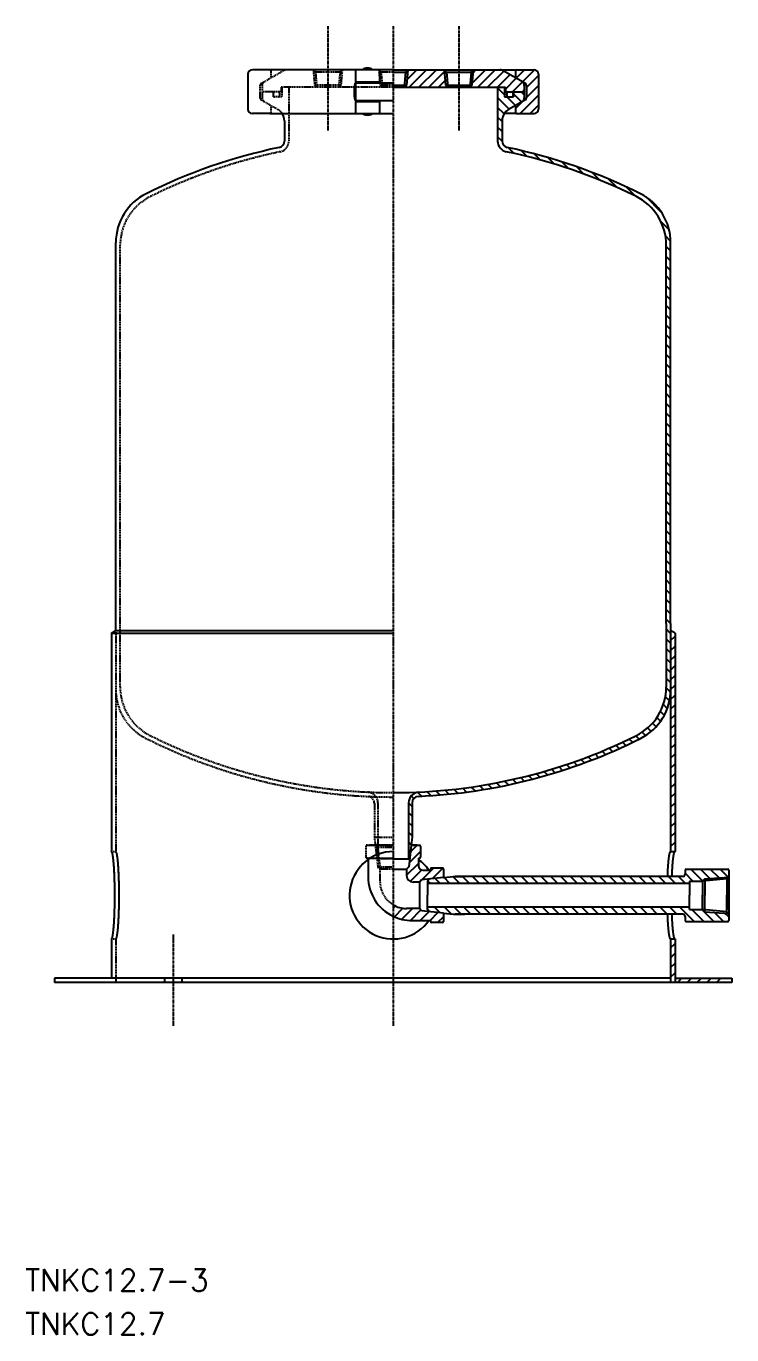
# Model space of a CAD drawing. Extents: x 242 to 592, y 18 to 1073.
# Drawn here: x 248 to 572, y 18 to 618 of the extents above; entities that cross this region are included whole.
import ezdxf

# ---------------------------------------------------------------- set-up
doc = ezdxf.new("R2010")
doc.units = 0
doc.linetypes.add('CENTER', pattern=[2, 1.25, -0.25, 0.25, -0.25])
doc.linetypes.add('DASHED', pattern=[0.75, 0.5, -0.25])
doc.layers.get('0').update_dxf_attribs({"linetype": 'CONTINUOUS'})
doc.layers.add('CENTER', color=1, linetype='CENTER')
doc.styles.get("Standard").update_dxf_attribs({"font": 'txt.shx', "bigfont": 'bigfont.shx'})

# ---------------------------------------------------------------- blocks, each defined once
blk = doc.blocks.new('*X2')
at = {"color": 0, "linetype": 'CONTINUOUS'}
for p, q in [((546.57, 179.52), (548.57, 181.52)), ((551.06, 179.52), (553.06, 181.52)), ((555.55, 179.52), (557.55, 181.52)), ((560.04, 179.52), (562.04, 181.52)), ((564.53, 179.52), (566.53, 181.52))]:
    blk.add_line(p, q, dxfattribs=at)
blk = doc.blocks.new('*X3')
at = {"color": 0, "linetype": 'CONTINUOUS'}
for p, q in [((543.49, 195.45), (545.49, 197.45)), ((543.49, 190.96), (545.49, 192.96)), ((543.49, 186.47), (545.49, 188.47)), ((543.49, 181.98), (545.49, 183.98))]:
    blk.add_line(p, q, dxfattribs=at)
blk = doc.blocks.new('*X4')
at = {"color": 0, "linetype": 'CONTINUOUS'}
for p, q in [((422.72, 592.97), (427.27, 597.52)), ((423.76, 589.52), (431.76, 597.52)), ((428.25, 589.52), (436.25, 597.52)), ((432.74, 589.52), (439.95, 596.72)), ((452.58, 591.4), (458.7, 597.52)), ((453.02, 596.33), (454.21, 597.52)), ((455.19, 589.52), (463.19, 597.52)), ((459.68, 589.52), (467.1, 596.94)), ((464.17, 589.52), (469.95, 595.3)), ((467.85, 588.71), (472.8, 593.65)), ((472.8, 593.65), (476.66, 597.52)), ((475.64, 592.01), (481.14, 597.51)), ((477.5, 589.38), (483, 594.88)), ((437.23, 589.52), (440.31, 592.6)), ((471.15, 587.52), (475.64, 592.01)), ((475.64, 587.52), (476.5, 588.38)), ((477.5, 584.89), (483, 590.39)), ((472.5, 579.89), (475.62, 583.01)), ((474.62, 577.52), (483, 585.9)), ((479.11, 577.52), (483, 581.41))]:
    blk.add_line(p, q, dxfattribs=at)
blk = doc.blocks.new('*X5')
at = {"color": 0, "linetype": 'CONTINUOUS'}
for p, q in [((543.5, 340.64), (543.6, 340.74)), ((543.5, 336.15), (545.5, 338.15)), ((543.5, 331.66), (545.5, 333.66)), ((543.5, 327.17), (545.5, 329.17)), ((543.5, 322.68), (545.5, 324.68)), ((543.5, 318.19), (545.5, 320.19)), ((543.5, 313.7), (545.5, 315.7)), ((543.5, 309.21), (545.5, 311.21)), ((543.5, 304.72), (545.5, 306.72)), ((543.5, 300.23), (545.5, 302.23)), ((543.5, 295.74), (545.5, 297.74)), ((543.5, 291.25), (545.5, 293.25)), ((543.5, 286.76), (545.5, 288.76)), ((543.5, 282.27), (545.49, 284.27)), ((543.5, 277.78), (545.49, 279.77)), ((543.49, 273.29), (545.49, 275.28)), ((543.49, 268.79), (545.49, 270.79)), ((543.49, 264.3), (545.49, 266.3)), ((543.49, 259.81), (545.49, 261.81)), ((543.49, 255.32), (545.49, 257.32)), ((543.49, 250.83), (545.49, 252.83)), ((543.49, 246.34), (545.49, 248.34)), ((543.49, 241.85), (545.49, 243.85))]:
    blk.add_line(p, q, dxfattribs=at)
blk = doc.blocks.new('*X6')
at = {"color": 0, "linetype": 'CONTINUOUS'}
for p, q in [((446.97, 224.97), (443.8, 228.13)), ((451.46, 224.97), (448.26, 228.17)), ((455.95, 224.97), (452.75, 228.17)), ((460.44, 224.97), (457.24, 228.17)), ((464.93, 224.97), (461.73, 228.17)), ((469.42, 224.97), (466.22, 228.17)), ((473.91, 224.97), (470.71, 228.17)), ((478.4, 224.97), (475.2, 228.17)), ((482.89, 224.97), (479.69, 228.17)), ((487.38, 224.97), (484.18, 228.17)), ((491.87, 224.97), (488.67, 228.17)), ((496.36, 224.97), (493.16, 228.17)), ((500.85, 224.97), (497.65, 228.17)), ((505.34, 224.97), (502.14, 228.17)), ((509.83, 224.97), (506.63, 228.17)), ((514.32, 224.97), (511.12, 228.17)), ((518.81, 224.97), (515.61, 228.17)), ((523.3, 224.97), (520.1, 228.17)), ((527.79, 224.97), (524.59, 228.17)), ((532.28, 224.97), (529.08, 228.17)), ((536.77, 224.97), (533.57, 228.17)), ((541.26, 224.97), (538.06, 228.17)), ((545.75, 224.97), (542.55, 228.17)), ((550.24, 224.97), (547.04, 228.17)), ((553.65, 226.05), (550.11, 229.59)), ((558.12, 226.07), (552.67, 231.52)), ((561.49, 227.19), (557.16, 231.52)), ((565.68, 227.49), (561.65, 231.52)), ((569.86, 227.8), (566.14, 231.52)), ((433.5, 224.97), (432.26, 226.2)), ((437.99, 224.97), (435.69, 227.27)), ((442.48, 224.97), (439.74, 227.71)), ((437.97, 211.52), (435.42, 214.07)), ((442.99, 210.98), (439.91, 214.07)), ((447.6, 210.87), (444.4, 214.07)), ((452.09, 210.87), (448.89, 214.07)), ((456.58, 210.87), (453.38, 214.07)), ((461.07, 210.87), (457.87, 214.07)), ((465.56, 210.87), (462.36, 214.07)), ((470.05, 210.87), (466.85, 214.07)), ((474.54, 210.87), (471.34, 214.07)), ((479.03, 210.87), (475.83, 214.07)), ((483.52, 210.87), (480.32, 214.07)), ((488.01, 210.87), (484.81, 214.07)), ((492.5, 210.87), (489.3, 214.07)), ((496.99, 210.87), (493.79, 214.07)), ((501.48, 210.87), (498.28, 214.07)), ((505.97, 210.87), (502.77, 214.07)), ((510.46, 210.87), (507.26, 214.07)), ((514.95, 210.87), (511.75, 214.07)), ((519.44, 210.87), (516.24, 214.07)), ((523.93, 210.87), (520.73, 214.07)), ((528.42, 210.87), (525.22, 214.07)), ((532.91, 210.87), (529.71, 214.07)), ((537.4, 210.87), (534.2, 214.07)), ((541.89, 210.87), (538.69, 214.07)), ((546.38, 210.87), (543.18, 214.07)), ((554.22, 207.52), (547.67, 214.07)), ((558.71, 207.52), (553.25, 212.98)), ((563.2, 207.52), (557.74, 212.98)), ((567.69, 207.52), (563.51, 211.7)), ((570.11, 209.59), (568.36, 211.34))]:
    blk.add_line(p, q, dxfattribs=at)
blk = doc.blocks.new('*X7')
at = {"color": 0, "linetype": 'CONTINUOUS'}
for p, q in [((424.38, 239.49), (427.41, 242.52)), ((422.57, 228.7), (428, 234.12)), ((423.79, 234.41), (429, 239.61)), ((424.26, 225.89), (429.46, 231.09)), ((428.45, 225.59), (434.87, 232.02)), ((434.48, 227.14), (439.28, 231.93)), ((416.5, 213.64), (417.49, 214.63)), ((417.02, 209.68), (420.93, 213.58)), ((420.39, 208.55), (425.28, 213.44)), ((424.36, 208.03), (429.14, 212.81)), ((428.84, 208.02), (432.89, 212.07)), ((433.33, 208.02), (436.94, 211.63)), ((436.82, 207.02), (439.5, 209.7))]:
    blk.add_line(p, q, dxfattribs=at)
blk = doc.blocks.new('*X8')
at = {"color": 0, "linetype": 'CONTINUOUS'}
for p, q in [((467.5, 586.1), (464.3, 589.3)), ((476.5, 586.08), (475.06, 587.52)), ((469.58, 579.52), (464.3, 584.81)), ((472.43, 581.17), (468.48, 585.12)), ((475.28, 582.81), (471.5, 586.59)), ((467.24, 577.38), (464.3, 580.32)), ((466.3, 573.83), (464.3, 575.83)), ((466.3, 569.34), (464.3, 571.34)), ((466.3, 564.85), (464.3, 566.85)), ((471.92, 559.23), (469.3, 561.85)), ((477.81, 557.82), (475.09, 560.55)), ((483.92, 556.21), (481.08, 559.05)), ((490.26, 554.36), (487.28, 557.33)), ((496.87, 552.24), (493.74, 555.37)), ((503.81, 549.79), (500.49, 553.11)), ((511.14, 546.95), (507.58, 550.5)), ((518.94, 543.63), (515.1, 547.48)), ((527.37, 539.7), (523.14, 543.93)), ((539.38, 532.18), (532.26, 539.3)), ((542.81, 524.26), (539.01, 528.05)), ((543.49, 519.09), (541.14, 521.44)), ((543.5, 514.59), (541.5, 516.59)), ((543.5, 510.1), (541.5, 512.1)), ((543.5, 505.61), (541.5, 507.61)), ((543.5, 501.12), (541.5, 503.12)), ((543.5, 496.63), (541.5, 498.63)), ((543.5, 492.14), (541.5, 494.14)), ((543.5, 487.65), (541.5, 489.65)), ((543.5, 483.16), (541.5, 485.16)), ((543.5, 478.67), (541.5, 480.67)), ((543.5, 474.18), (541.5, 476.18)), ((543.5, 469.69), (541.5, 471.69)), ((543.5, 465.2), (541.5, 467.2)), ((543.5, 460.71), (541.5, 462.71)), ((543.5, 456.22), (541.5, 458.22)), ((543.5, 451.73), (541.5, 453.73)), ((543.5, 447.24), (541.5, 449.24)), ((543.5, 442.74), (541.5, 444.74)), ((543.5, 438.25), (541.5, 440.25)), ((543.5, 433.76), (541.5, 435.76)), ((543.5, 429.27), (541.5, 431.27)), ((543.5, 424.78), (541.5, 426.78)), ((543.5, 420.29), (541.5, 422.29)), ((543.5, 415.8), (541.5, 417.8)), ((543.5, 411.31), (541.5, 413.31)), ((543.5, 406.82), (541.5, 408.82)), ((543.5, 402.33), (541.5, 404.33)), ((543.5, 397.84), (541.5, 399.84)), ((543.5, 393.35), (541.5, 395.35)), ((543.5, 388.86), (541.5, 390.86)), ((543.5, 384.37), (541.5, 386.37)), ((543.5, 379.88), (541.5, 381.88)), ((543.5, 375.39), (541.5, 377.39)), ((543.5, 370.9), (541.5, 372.9)), ((543.5, 366.41), (541.5, 368.41)), ((543.5, 361.92), (541.5, 363.92)), ((543.5, 357.43), (541.5, 359.43)), ((543.5, 352.94), (541.5, 354.94)), ((543.5, 348.45), (541.5, 350.45)), ((543.5, 343.96), (541.5, 345.96)), ((543.5, 339.47), (541.5, 341.47)), ((543.5, 334.98), (541.5, 336.98)), ((543.5, 330.49), (541.5, 332.49)), ((543.5, 326), (541.5, 328)), ((543.5, 321.51), (541.5, 323.51)), ((543.5, 317.02), (541.5, 319.02)), ((543.47, 312.56), (541.5, 314.53)), ((541.96, 305.09), (540.16, 306.89)), ((542.97, 308.58), (541.09, 310.45)), ((538.86, 299.21), (537.17, 300.9)), ((540.57, 301.99), (538.83, 303.73)), ((531.95, 292.65), (530.41, 294.19)), ((534.54, 294.55), (532.95, 296.14)), ((536.84, 296.74), (535.21, 298.37)), ((519.93, 286.71), (518.41, 288.23)), ((523.01, 288.13), (521.5, 289.63)), ((526.05, 289.57), (524.55, 291.07)), ((529.06, 291.05), (527.57, 292.54)), ((504, 280.19), (502.44, 281.75)), ((507.26, 281.42), (505.71, 282.97)), ((510.48, 282.69), (508.94, 284.23)), ((513.67, 284), (512.13, 285.53)), ((516.81, 285.34), (515.29, 286.86)), ((487.13, 274.61), (485.51, 276.23)), ((490.58, 275.65), (488.98, 277.25)), ((494, 276.72), (492.4, 278.32)), ((497.37, 277.84), (495.79, 279.42)), ((500.71, 278.99), (499.13, 280.57)), ((457.87, 267.95), (456.14, 269.68)), ((461.7, 268.61), (459.98, 270.33)), ((465.47, 269.33), (463.77, 271.03)), ((469.2, 270.09), (467.51, 271.78)), ((472.87, 270.91), (471.2, 272.57)), ((476.5, 271.77), (474.85, 273.42)), ((480.09, 272.67), (478.45, 274.31)), ((483.63, 273.62), (482, 275.25)), ((425.99, 263.91), (424.77, 265.13)), ((429.49, 264.9), (427.66, 266.73)), ((433.73, 265.15), (431.89, 266.99)), ((437.9, 265.46), (436.08, 267.28)), ((442.02, 265.84), (440.21, 267.64)), ((446.06, 266.28), (444.28, 268.07)), ((450.06, 266.78), (448.29, 268.55)), ((453.99, 267.34), (452.24, 269.08)), ((425.15, 260.26), (423.5, 261.91)), ((425.15, 255.77), (423.5, 257.42)), ((425.15, 251.28), (423.5, 252.93)), ((425.15, 246.79), (423.5, 248.44)), ((424.75, 242.7), (423.5, 243.95)), ((424.29, 238.67), (423.5, 239.46))]:
    blk.add_line(p, q, dxfattribs=at)

msp = doc.modelspace()

# ---------------------------------------------------------------- linework, layer by layer
at = {"color": 7, "linetype": 'CONTINUOUS'}
for p, q in [((350, 595.52), (350, 579.52)), ((416.5, 597.52), (352, 597.52)), ((399.25, 597.52), (399.25, 592.02)), ((410.25, 597.52), (410.25, 592.02)), ((416.5, 597.52), (481, 597.52)), ((416.5, 596.52), (423.04, 596.52)), ((422.13, 596.52), (421.5, 589.52)), ((423.13, 597.52), (422.13, 596.52)), ((423.13, 597.52), (422.5, 590.52)), ((439.88, 597.52), (440.5, 590.52)), ((439.88, 597.52), (440.88, 596.52)), ((439.96, 596.52), (453.04, 596.52)), ((440.88, 596.52), (441.5, 589.52)), ((452.13, 596.52), (451.5, 589.52)), ((453.13, 597.52), (452.13, 596.52)), ((453.13, 597.52), (452.5, 590.52)), ((477, 591.23), (466.8, 597.11)), ((472.5, 597.02), (472.5, 593.83)), ((483, 595.52), (483, 579.52)), ((399.25, 592.02), (410.25, 592.02)), ((399.25, 591.52), (416.5, 591.52)), ((399.25, 591.52), (399.25, 583.52)), ((402.61, 592.02), (402.61, 591.52)), ((406.89, 592.02), (406.89, 591.52)), ((416.5, 590.52), (422.5, 590.52)), ((416.5, 589.52), (467.85, 589.52)), ((422.5, 590.52), (421.5, 589.52)), ((440.5, 590.52), (452.5, 590.52)), ((440.5, 590.52), (441.5, 589.52)), ((452.5, 590.52), (451.5, 589.52)), ((464.3, 589.52), (464.3, 564.91)), ((467.5, 589.52), (467.5, 585.12)), ((467.5, 587.52), (476.5, 587.52)), ((467.85, 589.52), (467.85, 587.52)), ((471.5, 587.52), (471.5, 585.12)), ((476.5, 590.36), (476.5, 584.67)), ((477.5, 590.36), (477.5, 584.67)), ((399.25, 583.52), (416.5, 583.52)), ((399.25, 583.02), (410.25, 583.02)), ((399.25, 583.02), (399.25, 577.52)), ((402.61, 583.52), (402.61, 583.02)), ((406.89, 583.52), (406.89, 583.02)), ((410.25, 583.02), (410.25, 577.52)), ((467.5, 585.12), (471.5, 585.12)), ((477, 583.81), (469.3, 579.36)), ((360, 577.52), (352, 577.52)), ((360, 577.52), (365.68, 577.52)), ((365.68, 577.52), (416.5, 577.52)), ((473, 577.52), (467.33, 577.52)), ((472.5, 581.21), (472.5, 578.02)), ((473, 577.52), (481, 577.52)), ((366.7, 574.16), (366.7, 564.91)), ((466.3, 574.16), (466.3, 564.91)), ((289.5, 518.17), (289.5, 518.43)), ((289.5, 340.81), (289.5, 518.17)), ((541.5, 343.92), (541.5, 517.18)), ((543.5, 343.92), (543.5, 518.43)), ((541.5, 343.92), (541.5, 318.35)), ((543.5, 343.92), (543.5, 318.35)), ((287.5, 339.52), (289.5, 340.81)), ((287.5, 339.52), (287.5, 239.52)), ((287.5, 339.52), (416.5, 339.52)), ((289.5, 340.81), (416.5, 340.81)), ((545.5, 339.52), (543.5, 340.81)), ((545.5, 339.52), (545.49, 239.52)), ((541.5, 318.35), (541.5, 314.96)), ((543.5, 318.35), (543.5, 313.72)), ((543.5, 313.72), (543.49, 239.52)), ((543.5, 304.5), (543.5, 303.6)), ((423.5, 261.8), (423.5, 236.17)), ((425.15, 261.83), (425.15, 246.17)), ((425.15, 246.17), (424.73, 242.52)), ((424.73, 242.52), (423.57, 232.52)), ((424.73, 242.52), (424, 236.17)), ((424.73, 242.52), (428.5, 242.52)), ((427.5, 242.52), (424.73, 242.52)), ((429, 242.02), (429, 237.02)), ((405, 235.88), (405, 228.02)), ((405, 235.88), (405, 228.02)), ((405.97, 236.52), (416.5, 236.52)), ((416.5, 236.17), (424, 236.17)), ((428, 236.52), (428.5, 236.52)), ((428, 236.52), (428, 233.02)), ((543.49, 239.52), (545.49, 239.52)), ((416.5, 231.52), (422.57, 231.52)), ((423.57, 232.52), (422.57, 231.52)), ((422.57, 231.52), (422.57, 228.59)), ((430, 231.02), (433.5, 231.02)), ((433.5, 231.52), (433.5, 231.02)), ((439, 232.02), (434, 232.02)), ((439.5, 231.52), (439.5, 227.69)), ((439.5, 227.69), (444.11, 228.17)), ((444.11, 228.17), (449.05, 228.17)), ((444.11, 228.17), (449.05, 228.17)), ((549.11, 228.17), (444.82, 228.17)), ((550.11, 231.02), (550.11, 229.17)), ((550.61, 231.52), (569.61, 231.52)), ((559.1, 227.02), (570.11, 227.82)), ((570.11, 227.82), (569.23, 227.02)), ((570.11, 231.02), (570.11, 208.02)), ((428.5, 225.59), (425.57, 225.59)), ((429.5, 226.59), (428.5, 225.59)), ((428.5, 225.59), (428.5, 213.44)), ((439.5, 227.69), (429.5, 226.59)), ((433.1, 227.02), (432.11, 226.05)), ((432.11, 226.05), (432.11, 219.52)), ((449.05, 224.97), (432.11, 224.97)), ((449.05, 224.97), (432.11, 224.97)), ((552.11, 224.97), (444.82, 224.97)), ((552.11, 226.05), (558.11, 226.05)), ((552.11, 226.05), (552.11, 219.52)), ((569.23, 227.02), (558.11, 226.05)), ((559.1, 227.02), (558.11, 226.05)), ((558.11, 226.05), (558.11, 219.52)), ((559.1, 227.02), (559.1, 219.52)), ((569.23, 227.02), (569.23, 219.52)), ((432.11, 212.98), (432.11, 219.52)), ((552.11, 212.98), (552.11, 219.52)), ((558.11, 212.98), (558.11, 219.52)), ((559.1, 212.02), (559.1, 219.52)), ((569.23, 212.02), (569.23, 219.52)), ((570.11, 212.98), (570.11, 219.52)), ((570.11, 212.98), (570.11, 219.52)), ((570.11, 212.98), (570.11, 219.52)), ((428.5, 213.44), (422.5, 213.44)), ((429.5, 212.44), (428.5, 213.44)), ((439.5, 211.35), (429.5, 212.44)), ((449.05, 214.07), (432.11, 214.07)), ((449.05, 214.07), (432.11, 214.07)), ((433.1, 212.02), (432.11, 212.98)), ((439.5, 211.35), (444.11, 210.87)), ((439.5, 211.35), (439.5, 207.52)), ((444.11, 210.87), (449.05, 210.87)), ((444.11, 210.87), (449.05, 210.87)), ((552.11, 214.07), (444.82, 214.07)), ((549.11, 210.87), (444.82, 210.87)), ((550.11, 209.87), (550.11, 208.02)), ((552.11, 212.98), (558.11, 212.98)), ((569.23, 212.02), (558.11, 212.98)), ((559.1, 212.02), (558.11, 212.98)), ((559.1, 212.02), (570.11, 211.22)), ((570.11, 211.22), (569.23, 212.02)), ((425, 208.02), (433.5, 208.02)), ((433.5, 208.02), (433.5, 207.52)), ((439, 207.02), (434, 207.02)), ((550.61, 207.52), (569.61, 207.52)), ((287.5, 199.52), (287.5, 181.52)), ((543.49, 199.52), (545.49, 199.52)), ((543.49, 199.52), (543.49, 179.52)), ((545.49, 199.52), (545.49, 179.52)), ((543.49, 181.52), (261.5, 181.52)), ((261.5, 181.52), (261.5, 179.52)), ((545.49, 181.52), (563.69, 181.52)), ((545.49, 181.52), (571.5, 181.52)), ((571.5, 181.52), (571.5, 179.52)), ((571.5, 179.52), (261.5, 179.52))]:
    msp.add_line(p, q, dxfattribs=at)
at = {"color": 3, "linetype": 'DASHED'}
for p, q in [((356, 591.23), (366.2, 597.11)), ((360.5, 597.02), (360.5, 593.83)), ((379.88, 597.52), (380.5, 590.52)), ((379.88, 597.52), (380.88, 596.52)), ((393.04, 596.52), (379.96, 596.52)), ((380.88, 596.52), (381.5, 589.52)), ((392.13, 596.52), (391.5, 589.52)), ((393.13, 597.52), (392.13, 596.52)), ((393.13, 597.52), (392.5, 590.52)), ((409.88, 597.52), (410.88, 596.52)), ((409.88, 597.52), (410.5, 590.52)), ((416.5, 596.52), (409.96, 596.52)), ((410.88, 596.52), (411.5, 589.52)), ((355.5, 590.36), (355.5, 584.67)), ((356.5, 590.36), (356.5, 584.67)), ((365.5, 587.52), (356.5, 587.52)), ((361.5, 587.52), (361.5, 585.12)), ((416.5, 589.52), (365.15, 589.52)), ((365.15, 589.52), (365.15, 587.52)), ((365.5, 589.52), (365.5, 585.12)), ((368.7, 589.52), (368.7, 564.91)), ((392.5, 590.52), (380.5, 590.52)), ((380.5, 590.52), (381.5, 589.52)), ((392.5, 590.52), (391.5, 589.52)), ((416.5, 590.52), (410.5, 590.52)), ((410.5, 590.52), (411.5, 589.52)), ((356, 583.81), (363.7, 579.36)), ((365.5, 585.12), (361.5, 585.12)), ((360.5, 581.21), (360.5, 578.02)), ((291.5, 314.96), (291.5, 517.18)), ((289.5, 340.81), (289.5, 239.52)), ((407.85, 261.78), (407.85, 246.17)), ((409.5, 261.8), (409.5, 242.52)), ((407.85, 246.17), (416.5, 246.17)), ((407.85, 246.17), (408.27, 242.52)), ((404, 242.02), (404, 237.02)), ((404.5, 242.52), (416.5, 242.52)), ((416.5, 242.52), (405.5, 242.52)), ((408.27, 242.52), (409, 236.17)), ((408.43, 242.52), (409.43, 232.52)), ((408.43, 242.52), (409.43, 241.52)), ((409.43, 241.52), (416.5, 241.52)), ((409.43, 241.52), (410.43, 231.52)), ((409.5, 242.52), (409.5, 236.17)), ((287.5, 239.52), (289.5, 239.52)), ((405.97, 236.52), (404.5, 236.52)), ((405, 235.88), (405, 236.52)), ((416.5, 236.17), (409, 236.17)), ((409.43, 232.52), (416.5, 232.52)), ((409.43, 232.52), (410.43, 231.52)), ((416.5, 231.52), (410.43, 231.52)), ((410.43, 231.52), (410.43, 228.52)), ((410.43, 231.52), (410.43, 225.52)), ((410.43, 231.52), (410.43, 225.52)), ((287.5, 199.52), (289.5, 199.52)), ((289.5, 199.52), (289.5, 179.52)), ((311.74, 181.52), (311.74, 179.52)), ((319.74, 181.52), (319.74, 179.52))]:
    msp.add_line(p, q, dxfattribs=at)
at = {"color": 7, "linetype": 'CONTINUOUS'}
for points in [[(406.89, 597.52, 0), (406.89, 597.53, 0), (406.89, 597.55, 0), (406.88, 597.57, 0), (406.88, 597.59, 0), (406.87, 597.61, 0), (406.86, 597.63, 0), (406.86, 597.64, 0), (406.85, 597.66, 0), (406.84, 597.68, 0), (406.82, 597.7, 0), (406.81, 597.72, 0), (406.8, 597.73, 0), (406.78, 597.75, 0), (406.76, 597.77, 0), (406.75, 597.78, 0), (406.73, 597.8, 0), (406.7, 597.82, 0), (406.68, 597.84, 0), (406.66, 597.85, 0), (406.64, 597.87, 0), (406.61, 597.88, 0), (406.58, 597.9, 0), (406.56, 597.92, 0), (406.53, 597.93, 0), (406.5, 597.95, 0), (406.47, 597.96, 0), (406.44, 597.98, 0), (406.4, 597.99, 0), (406.37, 598, 0), (406.33, 598.02, 0), (406.3, 598.03, 0), (406.26, 598.04, 0), (406.23, 598.06, 0), (406.19, 598.07, 0), (406.15, 598.08, 0), (406.11, 598.09, 0), (406.07, 598.11, 0), (406.02, 598.12, 0), (405.98, 598.13, 0), (405.94, 598.14, 0), (405.89, 598.15, 0), (405.85, 598.16, 0), (405.8, 598.17, 0), (405.76, 598.17, 0), (405.71, 598.18, 0), (405.67, 598.19, 0), (405.62, 598.2, 0), (405.57, 598.21, 0), (405.52, 598.21, 0), (405.47, 598.22, 0), (405.42, 598.23, 0), (405.37, 598.23, 0), (405.32, 598.24, 0), (405.27, 598.24, 0), (405.22, 598.25, 0), (405.17, 598.25, 0), (405.12, 598.25, 0), (405.06, 598.25, 0), (405.01, 598.26, 0), (404.96, 598.26, 0), (404.91, 598.26, 0), (404.86, 598.26, 0), (404.8, 598.26, 0), (404.75, 598.26, 0), (404.7, 598.26, 0), (404.65, 598.26, 0), (404.59, 598.26, 0), (404.54, 598.26, 0), (404.49, 598.26, 0), (404.44, 598.25, 0), (404.38, 598.25, 0), (404.33, 598.25, 0), (404.28, 598.25, 0), (404.23, 598.24, 0), (404.18, 598.24, 0), (404.13, 598.23, 0), (404.08, 598.23, 0), (404.03, 598.22, 0), (403.98, 598.21, 0), (403.93, 598.21, 0), (403.88, 598.2, 0), (403.84, 598.19, 0), (403.79, 598.18, 0), (403.74, 598.17, 0), (403.7, 598.17, 0), (403.65, 598.16, 0), (403.61, 598.15, 0), (403.56, 598.14, 0), (403.52, 598.13, 0), (403.48, 598.12, 0), (403.44, 598.11, 0), (403.39, 598.09, 0), (403.35, 598.08, 0), (403.31, 598.07, 0), (403.28, 598.06, 0), (403.24, 598.04, 0), (403.2, 598.03, 0), (403.17, 598.02, 0), (403.13, 598, 0), (403.1, 597.99, 0), (403.07, 597.98, 0), (403.03, 597.96, 0), (403, 597.95, 0), (402.97, 597.93, 0), (402.94, 597.92, 0), (402.92, 597.9, 0), (402.89, 597.88, 0), (402.87, 597.87, 0), (402.84, 597.85, 0), (402.82, 597.84, 0), (402.8, 597.82, 0), (402.78, 597.8, 0), (402.76, 597.78, 0), (402.74, 597.77, 0), (402.72, 597.75, 0), (402.7, 597.73, 0), (402.69, 597.72, 0), (402.68, 597.7, 0), (402.67, 597.68, 0), (402.65, 597.66, 0), (402.64, 597.64, 0), (402.64, 597.63, 0), (402.63, 597.61, 0), (402.62, 597.59, 0), (402.62, 597.57, 0), (402.62, 597.55, 0), (402.61, 597.53, 0), (402.61, 597.52, 0)], [(399.25, 591.52, 0), (399.23, 591.51, 0), (399.22, 591.51, 0), (399.2, 591.51, 0), (399.18, 591.5, 0), (399.17, 591.49, 0), (399.15, 591.47, 0), (399.13, 591.46, 0), (399.11, 591.44, 0), (399.1, 591.42, 0), (399.08, 591.4, 0), (399.06, 591.37, 0), (399.05, 591.34, 0), (399.03, 591.32, 0), (399.01, 591.28, 0), (399, 591.25, 0), (398.98, 591.21, 0), (398.97, 591.17, 0), (398.95, 591.13, 0), (398.94, 591.09, 0), (398.92, 591.04, 0), (398.91, 591, 0), (398.89, 590.95, 0), (398.88, 590.9, 0), (398.86, 590.84, 0), (398.85, 590.79, 0), (398.83, 590.73, 0), (398.82, 590.67, 0), (398.81, 590.61, 0), (398.79, 590.54, 0), (398.78, 590.48, 0), (398.77, 590.41, 0), (398.75, 590.35, 0), (398.74, 590.27, 0), (398.73, 590.2, 0), (398.72, 590.13, 0), (398.71, 590.05, 0), (398.7, 589.98, 0), (398.69, 589.9, 0), (398.68, 589.82, 0), (398.67, 589.74, 0), (398.66, 589.66, 0), (398.65, 589.57, 0), (398.64, 589.49, 0), (398.63, 589.4, 0), (398.62, 589.32, 0), (398.62, 589.23, 0), (398.61, 589.14, 0), (398.6, 589.05, 0), (398.6, 588.96, 0), (398.59, 588.86, 0), (398.59, 588.77, 0), (398.58, 588.68, 0), (398.58, 588.58, 0), (398.57, 588.49, 0), (398.57, 588.39, 0), (398.56, 588.3, 0), (398.56, 588.2, 0), (398.56, 588.1, 0), (398.56, 588.01, 0), (398.55, 587.91, 0), (398.55, 587.81, 0), (398.55, 587.71, 0), (398.55, 587.61, 0), (398.55, 587.52, 0), (398.55, 587.42, 0), (398.55, 587.32, 0), (398.55, 587.22, 0), (398.55, 587.12, 0), (398.56, 587.03, 0), (398.56, 586.93, 0), (398.56, 586.83, 0), (398.56, 586.74, 0), (398.57, 586.64, 0), (398.57, 586.54, 0), (398.58, 586.45, 0), (398.58, 586.36, 0), (398.59, 586.26, 0), (398.59, 586.17, 0), (398.6, 586.08, 0), (398.6, 585.99, 0), (398.61, 585.9, 0), (398.62, 585.81, 0), (398.62, 585.72, 0), (398.63, 585.63, 0), (398.64, 585.54, 0), (398.65, 585.46, 0), (398.66, 585.38, 0), (398.67, 585.29, 0), (398.68, 585.21, 0), (398.69, 585.13, 0), (398.7, 585.06, 0), (398.71, 584.98, 0), (398.72, 584.9, 0), (398.73, 584.83, 0), (398.74, 584.76, 0), (398.75, 584.69, 0), (398.77, 584.62, 0), (398.78, 584.55, 0), (398.79, 584.49, 0), (398.81, 584.42, 0), (398.82, 584.36, 0), (398.83, 584.3, 0), (398.85, 584.25, 0), (398.86, 584.19, 0), (398.88, 584.14, 0), (398.89, 584.09, 0), (398.91, 584.04, 0), (398.92, 583.99, 0), (398.94, 583.94, 0), (398.95, 583.9, 0), (398.97, 583.86, 0), (398.98, 583.82, 0), (399, 583.78, 0), (399.01, 583.75, 0), (399.03, 583.72, 0), (399.05, 583.69, 0), (399.06, 583.66, 0), (399.08, 583.64, 0), (399.1, 583.61, 0), (399.11, 583.59, 0), (399.13, 583.58, 0), (399.15, 583.56, 0), (399.17, 583.55, 0), (399.18, 583.54, 0), (399.2, 583.53, 0), (399.22, 583.52, 0), (399.23, 583.52, 0), (399.25, 583.52, 0)], [(406.89, 577.52, 0), (406.89, 577.5, 0), (406.89, 577.48, 0), (406.88, 577.46, 0), (406.88, 577.44, 0), (406.87, 577.42, 0), (406.86, 577.41, 0), (406.86, 577.39, 0), (406.85, 577.37, 0), (406.84, 577.35, 0), (406.82, 577.34, 0), (406.81, 577.32, 0), (406.8, 577.3, 0), (406.78, 577.28, 0), (406.76, 577.26, 0), (406.75, 577.25, 0), (406.73, 577.23, 0), (406.7, 577.21, 0), (406.68, 577.2, 0), (406.66, 577.18, 0), (406.64, 577.16, 0), (406.61, 577.15, 0), (406.58, 577.13, 0), (406.56, 577.12, 0), (406.53, 577.1, 0), (406.5, 577.09, 0), (406.47, 577.07, 0), (406.44, 577.06, 0), (406.4, 577.04, 0), (406.37, 577.03, 0), (406.33, 577.01, 0), (406.3, 577, 0), (406.26, 576.99, 0), (406.23, 576.98, 0), (406.19, 576.96, 0), (406.15, 576.95, 0), (406.11, 576.94, 0), (406.07, 576.93, 0), (406.02, 576.92, 0), (405.98, 576.91, 0), (405.94, 576.9, 0), (405.89, 576.89, 0), (405.85, 576.88, 0), (405.8, 576.87, 0), (405.76, 576.86, 0), (405.71, 576.85, 0), (405.67, 576.84, 0), (405.62, 576.83, 0), (405.57, 576.83, 0), (405.52, 576.82, 0), (405.47, 576.81, 0), (405.42, 576.81, 0), (405.37, 576.8, 0), (405.32, 576.8, 0), (405.27, 576.79, 0), (405.22, 576.79, 0), (405.17, 576.78, 0), (405.12, 576.78, 0), (405.06, 576.78, 0), (405.01, 576.77, 0), (404.96, 576.77, 0), (404.91, 576.77, 0), (404.86, 576.77, 0), (404.8, 576.77, 0), (404.75, 576.77, 0), (404.7, 576.77, 0), (404.65, 576.77, 0), (404.59, 576.77, 0), (404.54, 576.77, 0), (404.49, 576.77, 0), (404.44, 576.78, 0), (404.38, 576.78, 0), (404.33, 576.78, 0), (404.28, 576.79, 0), (404.23, 576.79, 0), (404.18, 576.8, 0), (404.13, 576.8, 0), (404.08, 576.81, 0), (404.03, 576.81, 0), (403.98, 576.82, 0), (403.93, 576.83, 0), (403.88, 576.83, 0), (403.84, 576.84, 0), (403.79, 576.85, 0), (403.74, 576.86, 0), (403.7, 576.87, 0), (403.65, 576.88, 0), (403.61, 576.89, 0), (403.56, 576.9, 0), (403.52, 576.91, 0), (403.48, 576.92, 0), (403.44, 576.93, 0), (403.39, 576.94, 0), (403.35, 576.95, 0), (403.31, 576.96, 0), (403.28, 576.98, 0), (403.24, 576.99, 0), (403.2, 577, 0), (403.17, 577.01, 0), (403.13, 577.03, 0), (403.1, 577.04, 0), (403.07, 577.06, 0), (403.03, 577.07, 0), (403, 577.09, 0), (402.97, 577.1, 0), (402.94, 577.12, 0), (402.92, 577.13, 0), (402.89, 577.15, 0), (402.87, 577.16, 0), (402.84, 577.18, 0), (402.82, 577.2, 0), (402.8, 577.21, 0), (402.78, 577.23, 0), (402.76, 577.25, 0), (402.74, 577.26, 0), (402.72, 577.28, 0), (402.7, 577.3, 0), (402.69, 577.32, 0), (402.68, 577.34, 0), (402.67, 577.35, 0), (402.65, 577.37, 0), (402.64, 577.39, 0), (402.64, 577.41, 0), (402.63, 577.42, 0), (402.62, 577.44, 0), (402.62, 577.46, 0), (402.62, 577.48, 0), (402.61, 577.5, 0), (402.61, 577.52, 0)], [(287.5, 199.52, 0), (287.54, 199.52, 0), (287.58, 199.54, 0), (287.61, 199.57, 0), (287.65, 199.61, 0), (287.69, 199.67, 0), (287.73, 199.73, 0), (287.76, 199.81, 0), (287.8, 199.9, 0), (287.84, 200, 0), (287.88, 200.12, 0), (287.91, 200.24, 0), (287.95, 200.38, 0), (287.98, 200.53, 0), (288.02, 200.69, 0), (288.06, 200.86, 0), (288.09, 201.04, 0), (288.12, 201.23, 0), (288.16, 201.44, 0), (288.19, 201.65, 0), (288.23, 201.88, 0), (288.26, 202.12, 0), (288.29, 202.36, 0), (288.32, 202.62, 0), (288.36, 202.89, 0), (288.39, 203.16, 0), (288.42, 203.45, 0), (288.45, 203.75, 0), (288.48, 204.06, 0), (288.51, 204.37, 0), (288.54, 204.7, 0), (288.56, 205.03, 0), (288.59, 205.37, 0), (288.62, 205.73, 0), (288.64, 206.09, 0), (288.67, 206.45, 0), (288.69, 206.83, 0), (288.71, 207.21, 0), (288.74, 207.6, 0), (288.76, 208, 0), (288.78, 208.41, 0), (288.8, 208.82, 0), (288.82, 209.23, 0), (288.84, 209.66, 0), (288.86, 210.09, 0), (288.88, 210.52, 0), (288.89, 210.97, 0), (288.91, 211.41, 0), (288.92, 211.86, 0), (288.94, 212.32, 0), (288.95, 212.78, 0), (288.96, 213.24, 0), (288.98, 213.71, 0), (288.99, 214.18, 0), (289, 214.66, 0), (289, 215.13, 0), (289.01, 215.62, 0), (289.02, 216.1, 0), (289.02, 216.58, 0), (289.03, 217.07, 0), (289.03, 217.56, 0), (289.04, 218.04, 0), (289.04, 218.53, 0), (289.04, 219.03, 0), (289.04, 219.52, 0), (289.04, 220.01, 0), (289.04, 220.5, 0), (289.04, 220.99, 0), (289.03, 221.48, 0), (289.03, 221.97, 0), (289.02, 222.45, 0), (289.02, 222.94, 0), (289.01, 223.42, 0), (289, 223.9, 0), (289, 224.38, 0), (288.99, 224.85, 0), (288.98, 225.32, 0), (288.96, 225.79, 0), (288.95, 226.25, 0), (288.94, 226.71, 0), (288.92, 227.17, 0), (288.91, 227.62, 0), (288.89, 228.07, 0), (288.88, 228.51, 0), (288.86, 228.94, 0), (288.84, 229.37, 0), (288.82, 229.8, 0), (288.8, 230.22, 0), (288.78, 230.63, 0), (288.76, 231.03, 0), (288.74, 231.43, 0), (288.71, 231.82, 0), (288.69, 232.2, 0), (288.67, 232.58, 0), (288.64, 232.95, 0), (288.62, 233.31, 0), (288.59, 233.66, 0), (288.56, 234, 0), (288.54, 234.34, 0), (288.51, 234.66, 0), (288.48, 234.98, 0), (288.45, 235.28, 0), (288.42, 235.58, 0), (288.39, 235.87, 0), (288.36, 236.15, 0), (288.32, 236.41, 0), (288.29, 236.67, 0), (288.26, 236.92, 0), (288.23, 237.16, 0), (288.19, 237.38, 0), (288.16, 237.6, 0), (288.12, 237.8, 0), (288.09, 237.99, 0), (288.06, 238.18, 0), (288.02, 238.35, 0), (287.98, 238.51, 0), (287.95, 238.66, 0), (287.91, 238.79, 0), (287.88, 238.92, 0), (287.84, 239.03, 0), (287.8, 239.13, 0), (287.76, 239.22, 0), (287.73, 239.3, 0), (287.69, 239.37, 0), (287.65, 239.42, 0), (287.61, 239.46, 0), (287.58, 239.49, 0), (287.54, 239.51, 0), (287.5, 239.52, 0)], [(542.11, 228.17, 0), (542.12, 228.32, 0), (542.12, 228.48, 0), (542.13, 228.64, 0), (542.14, 228.79, 0), (542.14, 228.95, 0), (542.15, 229.1, 0), (542.15, 229.26, 0), (542.16, 229.41, 0), (542.17, 229.56, 0), (542.18, 229.71, 0), (542.18, 229.87, 0), (542.19, 230.01, 0), (542.2, 230.16, 0), (542.2, 230.31, 0), (542.21, 230.46, 0), (542.22, 230.61, 0), (542.23, 230.75, 0), (542.23, 230.9, 0), (542.24, 231.04, 0), (542.25, 231.18, 0), (542.26, 231.32, 0), (542.27, 231.47, 0), (542.27, 231.61, 0), (542.28, 231.75, 0), (542.29, 231.88, 0), (542.3, 232.02, 0), (542.31, 232.16, 0), (542.32, 232.29, 0), (542.32, 232.43, 0), (542.33, 232.56, 0), (542.34, 232.69, 0), (542.35, 232.83, 0), (542.36, 232.96, 0), (542.37, 233.09, 0), (542.38, 233.22, 0), (542.39, 233.34, 0), (542.4, 233.47, 0), (542.41, 233.59, 0), (542.42, 233.72, 0), (542.43, 233.84, 0), (542.44, 233.96, 0), (542.45, 234.08, 0), (542.46, 234.2, 0), (542.47, 234.32, 0), (542.48, 234.44, 0), (542.49, 234.56, 0), (542.5, 234.67, 0), (542.51, 234.78, 0), (542.52, 234.9, 0), (542.53, 235.01, 0), (542.54, 235.12, 0), (542.55, 235.23, 0), (542.56, 235.34, 0), (542.57, 235.44, 0), (542.58, 235.55, 0), (542.59, 235.65, 0), (542.6, 235.76, 0), (542.61, 235.86, 0), (542.62, 235.96, 0), (542.63, 236.06, 0), (542.65, 236.16, 0), (542.66, 236.25, 0), (542.67, 236.35, 0), (542.68, 236.44, 0), (542.69, 236.54, 0), (542.7, 236.63, 0), (542.72, 236.72, 0), (542.73, 236.81, 0), (542.74, 236.89, 0), (542.75, 236.98, 0), (542.76, 237.06, 0), (542.77, 237.15, 0), (542.79, 237.23, 0), (542.8, 237.31, 0), (542.81, 237.39, 0), (542.82, 237.47, 0), (542.83, 237.55, 0), (542.85, 237.62, 0), (542.86, 237.69, 0), (542.87, 237.77, 0), (542.88, 237.84, 0), (542.9, 237.91, 0), (542.91, 237.98, 0), (542.92, 238.04, 0), (542.93, 238.11, 0), (542.95, 238.17, 0), (542.96, 238.24, 0), (542.97, 238.3, 0), (542.98, 238.36, 0), (543, 238.41, 0), (543.01, 238.47, 0), (543.02, 238.53, 0), (543.03, 238.58, 0), (543.05, 238.63, 0), (543.06, 238.68, 0), (543.07, 238.73, 0), (543.09, 238.78, 0), (543.1, 238.83, 0), (543.11, 238.87, 0), (543.13, 238.92, 0), (543.14, 238.96, 0), (543.15, 239, 0), (543.17, 239.04, 0), (543.18, 239.07, 0), (543.19, 239.11, 0), (543.21, 239.15, 0), (543.22, 239.18, 0), (543.23, 239.21, 0), (543.25, 239.24, 0), (543.26, 239.27, 0), (543.27, 239.29, 0), (543.28, 239.32, 0), (543.3, 239.34, 0), (543.31, 239.37, 0), (543.33, 239.39, 0), (543.34, 239.41, 0), (543.35, 239.42, 0), (543.37, 239.44, 0), (543.38, 239.45, 0), (543.39, 239.47, 0), (543.41, 239.48, 0), (543.42, 239.49, 0), (543.43, 239.5, 0), (543.45, 239.5, 0), (543.46, 239.51, 0), (543.47, 239.51, 0), (543.49, 239.52, 0), (543.5, 239.52, 0)], [(544.11, 228.17, 0), (544.12, 228.32, 0), (544.12, 228.48, 0), (544.13, 228.64, 0), (544.14, 228.79, 0), (544.14, 228.95, 0), (544.15, 229.1, 0), (544.15, 229.26, 0), (544.16, 229.41, 0), (544.17, 229.56, 0), (544.18, 229.71, 0), (544.18, 229.87, 0), (544.19, 230.01, 0), (544.2, 230.16, 0), (544.2, 230.31, 0), (544.21, 230.46, 0), (544.22, 230.61, 0), (544.23, 230.75, 0), (544.23, 230.9, 0), (544.24, 231.04, 0), (544.25, 231.18, 0), (544.26, 231.32, 0), (544.27, 231.47, 0), (544.27, 231.61, 0), (544.28, 231.75, 0), (544.29, 231.88, 0), (544.3, 232.02, 0), (544.31, 232.16, 0), (544.32, 232.29, 0), (544.32, 232.43, 0), (544.33, 232.56, 0), (544.34, 232.69, 0), (544.35, 232.83, 0), (544.36, 232.96, 0), (544.37, 233.09, 0), (544.38, 233.22, 0), (544.39, 233.34, 0), (544.4, 233.47, 0), (544.41, 233.59, 0), (544.42, 233.72, 0), (544.43, 233.84, 0), (544.44, 233.96, 0), (544.45, 234.08, 0), (544.46, 234.2, 0), (544.47, 234.32, 0), (544.47, 234.44, 0), (544.49, 234.56, 0), (544.5, 234.67, 0), (544.51, 234.78, 0), (544.52, 234.9, 0), (544.53, 235.01, 0), (544.54, 235.12, 0), (544.55, 235.23, 0), (544.56, 235.34, 0), (544.57, 235.44, 0), (544.58, 235.55, 0), (544.59, 235.65, 0), (544.6, 235.76, 0), (544.61, 235.86, 0), (544.62, 235.96, 0), (544.63, 236.06, 0), (544.65, 236.16, 0), (544.66, 236.25, 0), (544.67, 236.35, 0), (544.68, 236.44, 0), (544.69, 236.54, 0), (544.7, 236.63, 0), (544.72, 236.72, 0), (544.73, 236.81, 0), (544.74, 236.89, 0), (544.75, 236.98, 0), (544.76, 237.06, 0), (544.77, 237.15, 0), (544.79, 237.23, 0), (544.8, 237.31, 0), (544.81, 237.39, 0), (544.82, 237.47, 0), (544.83, 237.55, 0), (544.85, 237.62, 0), (544.86, 237.69, 0), (544.87, 237.77, 0), (544.88, 237.84, 0), (544.9, 237.91, 0), (544.91, 237.98, 0), (544.92, 238.04, 0), (544.93, 238.11, 0), (544.95, 238.17, 0), (544.96, 238.24, 0), (544.97, 238.3, 0), (544.98, 238.36, 0), (545, 238.41, 0), (545.01, 238.47, 0), (545.02, 238.53, 0), (545.03, 238.58, 0), (545.05, 238.63, 0), (545.06, 238.68, 0), (545.07, 238.73, 0), (545.09, 238.78, 0), (545.1, 238.83, 0), (545.11, 238.87, 0), (545.13, 238.92, 0), (545.14, 238.96, 0), (545.15, 239, 0), (545.17, 239.04, 0), (545.18, 239.07, 0), (545.19, 239.11, 0), (545.21, 239.15, 0), (545.22, 239.18, 0), (545.23, 239.21, 0), (545.24, 239.24, 0), (545.26, 239.27, 0), (545.27, 239.29, 0), (545.28, 239.32, 0), (545.3, 239.34, 0), (545.31, 239.37, 0), (545.33, 239.39, 0), (545.34, 239.41, 0), (545.35, 239.42, 0), (545.37, 239.44, 0), (545.38, 239.45, 0), (545.39, 239.47, 0), (545.41, 239.48, 0), (545.42, 239.49, 0), (545.43, 239.5, 0), (545.45, 239.5, 0), (545.46, 239.51, 0), (545.47, 239.51, 0), (545.49, 239.52, 0), (545.5, 239.52, 0)], [(543.5, 199.52, 0), (543.49, 199.52, 0), (543.47, 199.52, 0), (543.46, 199.52, 0), (543.45, 199.53, 0), (543.43, 199.54, 0), (543.42, 199.54, 0), (543.41, 199.55, 0), (543.39, 199.57, 0), (543.38, 199.58, 0), (543.37, 199.59, 0), (543.35, 199.61, 0), (543.34, 199.63, 0), (543.33, 199.65, 0), (543.31, 199.67, 0), (543.3, 199.69, 0), (543.28, 199.71, 0), (543.27, 199.74, 0), (543.26, 199.77, 0), (543.25, 199.79, 0), (543.23, 199.82, 0), (543.22, 199.85, 0), (543.21, 199.89, 0), (543.19, 199.92, 0), (543.18, 199.96, 0), (543.17, 200, 0), (543.15, 200.03, 0), (543.14, 200.08, 0), (543.13, 200.12, 0), (543.11, 200.16, 0), (543.1, 200.21, 0), (543.09, 200.25, 0), (543.07, 200.3, 0), (543.06, 200.35, 0), (543.05, 200.4, 0), (543.03, 200.45, 0), (543.02, 200.51, 0), (543.01, 200.56, 0), (543, 200.62, 0), (542.98, 200.68, 0), (542.97, 200.74, 0), (542.96, 200.8, 0), (542.95, 200.86, 0), (542.93, 200.92, 0), (542.92, 200.99, 0), (542.91, 201.06, 0), (542.9, 201.12, 0), (542.88, 201.19, 0), (542.87, 201.27, 0), (542.86, 201.34, 0), (542.85, 201.41, 0), (542.83, 201.49, 0), (542.82, 201.56, 0), (542.81, 201.64, 0), (542.8, 201.72, 0), (542.79, 201.8, 0), (542.77, 201.88, 0), (542.76, 201.97, 0), (542.75, 202.05, 0), (542.74, 202.14, 0), (542.73, 202.23, 0), (542.72, 202.32, 0), (542.7, 202.41, 0), (542.69, 202.5, 0), (542.68, 202.59, 0), (542.67, 202.68, 0), (542.66, 202.78, 0), (542.65, 202.88, 0), (542.63, 202.97, 0), (542.62, 203.07, 0), (542.61, 203.17, 0), (542.6, 203.28, 0), (542.59, 203.38, 0), (542.58, 203.48, 0), (542.57, 203.59, 0), (542.56, 203.7, 0), (542.55, 203.8, 0), (542.54, 203.91, 0), (542.53, 204.02, 0), (542.52, 204.13, 0), (542.51, 204.25, 0), (542.5, 204.36, 0), (542.49, 204.48, 0), (542.48, 204.59, 0), (542.47, 204.71, 0), (542.46, 204.83, 0), (542.45, 204.95, 0), (542.44, 205.07, 0), (542.43, 205.19, 0), (542.42, 205.31, 0), (542.41, 205.44, 0), (542.4, 205.56, 0), (542.39, 205.69, 0), (542.38, 205.82, 0), (542.37, 205.95, 0), (542.36, 206.08, 0), (542.35, 206.21, 0), (542.34, 206.34, 0), (542.33, 206.47, 0), (542.32, 206.6, 0), (542.32, 206.74, 0), (542.31, 206.88, 0), (542.3, 207.01, 0), (542.29, 207.15, 0), (542.28, 207.29, 0), (542.27, 207.43, 0), (542.27, 207.57, 0), (542.26, 207.71, 0), (542.25, 207.85, 0), (542.24, 207.99, 0), (542.23, 208.14, 0), (542.23, 208.28, 0), (542.22, 208.43, 0), (542.21, 208.57, 0), (542.2, 208.72, 0), (542.2, 208.87, 0), (542.19, 209.02, 0), (542.18, 209.17, 0), (542.18, 209.32, 0), (542.17, 209.47, 0), (542.16, 209.62, 0), (542.15, 209.78, 0), (542.15, 209.93, 0), (542.14, 210.08, 0), (542.14, 210.24, 0), (542.13, 210.4, 0), (542.12, 210.55, 0), (542.12, 210.71, 0), (542.11, 210.87, 0)], [(545.5, 199.52, 0), (545.49, 199.52, 0), (545.47, 199.52, 0), (545.46, 199.52, 0), (545.45, 199.53, 0), (545.43, 199.54, 0), (545.42, 199.54, 0), (545.41, 199.55, 0), (545.39, 199.57, 0), (545.38, 199.58, 0), (545.37, 199.59, 0), (545.35, 199.61, 0), (545.34, 199.63, 0), (545.33, 199.65, 0), (545.31, 199.67, 0), (545.3, 199.69, 0), (545.28, 199.71, 0), (545.27, 199.74, 0), (545.26, 199.77, 0), (545.24, 199.79, 0), (545.23, 199.82, 0), (545.22, 199.85, 0), (545.21, 199.89, 0), (545.19, 199.92, 0), (545.18, 199.96, 0), (545.17, 200, 0), (545.15, 200.03, 0), (545.14, 200.08, 0), (545.13, 200.12, 0), (545.11, 200.16, 0), (545.1, 200.21, 0), (545.09, 200.25, 0), (545.07, 200.3, 0), (545.06, 200.35, 0), (545.05, 200.4, 0), (545.03, 200.45, 0), (545.02, 200.51, 0), (545.01, 200.56, 0), (545, 200.62, 0), (544.98, 200.68, 0), (544.97, 200.74, 0), (544.96, 200.8, 0), (544.95, 200.86, 0), (544.93, 200.92, 0), (544.92, 200.99, 0), (544.91, 201.06, 0), (544.9, 201.12, 0), (544.88, 201.19, 0), (544.87, 201.27, 0), (544.86, 201.34, 0), (544.85, 201.41, 0), (544.83, 201.49, 0), (544.82, 201.56, 0), (544.81, 201.64, 0), (544.8, 201.72, 0), (544.79, 201.8, 0), (544.77, 201.88, 0), (544.76, 201.97, 0), (544.75, 202.05, 0), (544.74, 202.14, 0), (544.73, 202.23, 0), (544.72, 202.32, 0), (544.7, 202.41, 0), (544.69, 202.5, 0), (544.68, 202.59, 0), (544.67, 202.68, 0), (544.66, 202.78, 0), (544.65, 202.88, 0), (544.63, 202.97, 0), (544.62, 203.07, 0), (544.61, 203.17, 0), (544.6, 203.28, 0), (544.59, 203.38, 0), (544.58, 203.48, 0), (544.57, 203.59, 0), (544.56, 203.7, 0), (544.55, 203.8, 0), (544.54, 203.91, 0), (544.53, 204.02, 0), (544.52, 204.13, 0), (544.51, 204.25, 0), (544.5, 204.36, 0), (544.49, 204.48, 0), (544.47, 204.59, 0), (544.47, 204.71, 0), (544.46, 204.83, 0), (544.45, 204.95, 0), (544.44, 205.07, 0), (544.43, 205.19, 0), (544.42, 205.31, 0), (544.41, 205.44, 0), (544.4, 205.56, 0), (544.39, 205.69, 0), (544.38, 205.82, 0), (544.37, 205.95, 0), (544.36, 206.08, 0), (544.35, 206.21, 0), (544.34, 206.34, 0), (544.33, 206.47, 0), (544.32, 206.6, 0), (544.32, 206.74, 0), (544.31, 206.88, 0), (544.3, 207.01, 0), (544.29, 207.15, 0), (544.28, 207.29, 0), (544.27, 207.43, 0), (544.27, 207.57, 0), (544.26, 207.71, 0), (544.25, 207.85, 0), (544.24, 207.99, 0), (544.23, 208.14, 0), (544.23, 208.28, 0), (544.22, 208.43, 0), (544.21, 208.57, 0), (544.2, 208.72, 0), (544.2, 208.87, 0), (544.19, 209.02, 0), (544.18, 209.17, 0), (544.18, 209.32, 0), (544.17, 209.47, 0), (544.16, 209.62, 0), (544.15, 209.78, 0), (544.15, 209.93, 0), (544.14, 210.08, 0), (544.14, 210.24, 0), (544.13, 210.4, 0), (544.12, 210.55, 0), (544.12, 210.71, 0), (544.11, 210.87, 0)]]:
    msp.add_polyline3d(points, dxfattribs=at)
at = {"color": 3, "linetype": 'DASHED'}
msp.add_polyline3d([(289.5, 199.52, 0), (289.54, 199.52, 0), (289.58, 199.54, 0), (289.61, 199.57, 0), (289.65, 199.61, 0), (289.69, 199.67, 0), (289.73, 199.73, 0), (289.76, 199.81, 0), (289.8, 199.9, 0), (289.84, 200, 0), (289.88, 200.12, 0), (289.91, 200.24, 0), (289.95, 200.38, 0), (289.98, 200.53, 0), (290.02, 200.69, 0), (290.06, 200.86, 0), (290.09, 201.04, 0), (290.12, 201.23, 0), (290.16, 201.44, 0), (290.19, 201.65, 0), (290.23, 201.88, 0), (290.26, 202.12, 0), (290.29, 202.36, 0), (290.32, 202.62, 0), (290.36, 202.89, 0), (290.39, 203.16, 0), (290.42, 203.45, 0), (290.45, 203.75, 0), (290.48, 204.06, 0), (290.51, 204.37, 0), (290.54, 204.7, 0), (290.56, 205.03, 0), (290.59, 205.37, 0), (290.62, 205.73, 0), (290.64, 206.09, 0), (290.67, 206.45, 0), (290.69, 206.83, 0), (290.71, 207.21, 0), (290.74, 207.6, 0), (290.76, 208, 0), (290.78, 208.41, 0), (290.8, 208.82, 0), (290.82, 209.23, 0), (290.84, 209.66, 0), (290.86, 210.09, 0), (290.88, 210.52, 0), (290.89, 210.97, 0), (290.91, 211.41, 0), (290.92, 211.86, 0), (290.94, 212.32, 0), (290.95, 212.78, 0), (290.96, 213.24, 0), (290.98, 213.71, 0), (290.99, 214.18, 0), (291, 214.66, 0), (291, 215.13, 0), (291.01, 215.62, 0), (291.02, 216.1, 0), (291.02, 216.58, 0), (291.03, 217.07, 0), (291.03, 217.56, 0), (291.04, 218.04, 0), (291.04, 218.53, 0), (291.04, 219.03, 0), (291.04, 219.52, 0), (291.04, 220.01, 0), (291.04, 220.5, 0), (291.04, 220.99, 0), (291.03, 221.48, 0), (291.03, 221.97, 0), (291.02, 222.45, 0), (291.02, 222.94, 0), (291.01, 223.42, 0), (291, 223.9, 0), (291, 224.38, 0), (290.99, 224.85, 0), (290.98, 225.32, 0), (290.96, 225.79, 0), (290.95, 226.25, 0), (290.94, 226.71, 0), (290.92, 227.17, 0), (290.91, 227.62, 0), (290.89, 228.07, 0), (290.88, 228.51, 0), (290.86, 228.94, 0), (290.84, 229.37, 0), (290.82, 229.8, 0), (290.8, 230.22, 0), (290.78, 230.63, 0), (290.76, 231.03, 0), (290.74, 231.43, 0), (290.71, 231.82, 0), (290.69, 232.2, 0), (290.67, 232.58, 0), (290.64, 232.95, 0), (290.62, 233.31, 0), (290.59, 233.66, 0), (290.56, 234, 0), (290.54, 234.34, 0), (290.51, 234.66, 0), (290.48, 234.98, 0), (290.45, 235.28, 0), (290.42, 235.58, 0), (290.39, 235.87, 0), (290.36, 236.15, 0), (290.32, 236.41, 0), (290.29, 236.67, 0), (290.26, 236.92, 0), (290.23, 237.16, 0), (290.19, 237.38, 0), (290.16, 237.6, 0), (290.12, 237.8, 0), (290.09, 237.99, 0), (290.06, 238.18, 0), (290.02, 238.35, 0), (289.98, 238.51, 0), (289.95, 238.66, 0), (289.91, 238.79, 0), (289.88, 238.92, 0), (289.84, 239.03, 0), (289.8, 239.13, 0), (289.76, 239.22, 0), (289.73, 239.3, 0), (289.69, 239.37, 0), (289.65, 239.42, 0), (289.61, 239.46, 0), (289.58, 239.49, 0), (289.54, 239.51, 0), (289.5, 239.52, 0)], dxfattribs=at)
at = {"color": 7, "linetype": 'CONTINUOUS'}
for centre, radius, start, end in [((352, 595.52), 2, 90, 180), ((465.3, 594.52), 3, 60, 90), ((473, 597.02), 0.5, 90, 180), ((481, 595.52), 2, 0, 90), ((469.95, 586.32), 1.55, 129.26803, 230.73197), ((469.95, 586.32), 1.55, 309.26803, 50.73197), ((474.5, 590.36), 2, 0, 60), ((476.5, 590.36), 1, 0, 60), ((474.5, 584.67), 2, 300, 0), ((476.5, 584.67), 1, 300, 0), ((352, 579.52), 2, 180, 270), ((360.7, 574.16), 6, 0, 33.97601), ((472.3, 574.16), 6, 120, 180), ((473, 578.02), 0.5, 180, 270), ((481, 579.52), 2, 270, 0), ((363.7, 564.91), 3, 281.85569, 0), ((469.3, 564.91), 5, 180, 258.14431), ((469.3, 564.91), 3, 180, 258.14431), ((416.5, 313.4), 254, 101.85569, 116.44988), ((416.5, 313.4), 252, 63.86239, 78.14431), ((416.5, 313.4), 254, 63.55012, 78.14431), ((314.5, 518.43), 25, 116.44988, 180), ((516.5, 517.18), 25, 0, 63.86239), ((518.5, 518.43), 25, 0, 63.55012), ((516.5, 314.96), 25, 296.3878, 0), ((518.5, 313.72), 25, 296.7013, 0), ((416.5, 516.52), 250, 270, 296.3878), ((416.91, 515.41), 250.83, 272.53766, 296.73099), ((428.5, 261.8), 5, 92.69727, 180), ((428.15, 261.83), 3, 92.53766, 180), ((428.5, 242.02), 0.5, 0, 90), ((416.5, 219.52), 20, 90, 324.90037), ((416.5, 219.52), 20, 35.09963, 54.90037), ((416.5, 219.52), 20, 35.09963, 54.90037), ((428.5, 237.02), 0.5, 270, 0), ((425, 228.02), 20, 180, 244.84934), ((425.57, 228.59), 3, 180, 270), ((430, 233.02), 2, 180, 270), ((434, 231.52), 0.5, 90, 180), ((439, 231.52), 0.5, 0, 90), ((549.11, 229.17), 1, 270, 0), ((550.61, 231.02), 0.5, 90, 180), ((569.61, 231.02), 0.5, 0, 90), ((422.8, 225.82), 12.38, 239.40524, 268.61479), ((425, 228.02), 20, 244.84934, 270), ((549.11, 209.87), 1, 0, 90), ((434, 207.52), 0.5, 180, 270), ((439, 207.52), 0.5, 270, 0), ((550.61, 208.02), 0.5, 180, 270), ((569.61, 208.02), 0.5, 270, 0)]:
    msp.add_arc(centre, radius, start, end, dxfattribs=at)
at = {"color": 3, "linetype": 'DASHED'}
for centre, radius, start, end in [((360, 597.02), 0.5, 0, 90), ((367.7, 594.52), 3, 90, 120), ((356.5, 590.36), 1, 120, 180), ((358.5, 590.36), 2, 120, 180), ((363.05, 586.32), 1.55, 129.26803, 230.73197), ((363.05, 586.32), 1.55, 309.26803, 50.73197), ((356.5, 584.67), 1, 180, 240), ((358.5, 584.67), 2, 180, 240), ((360, 578.02), 0.5, 270, 0), ((360.7, 574.16), 6, 33.97601, 60), ((363.7, 564.91), 5, 281.85569, 0), ((416.5, 313.4), 252, 101.85569, 116.13761), ((316.5, 517.18), 25, 116.13761, 180), ((314.5, 313.72), 25, 180, 243.2987), ((316.5, 314.96), 25, 180, 243.6122), ((416.5, 516.52), 252, 243.2987, 270), ((416.5, 516.52), 250, 243.6122, 270), ((404.5, 261.8), 5, 0, 87.30273), ((404.85, 261.78), 3, 0, 87.38146), ((404.5, 242.02), 0.5, 90, 180), ((404.5, 237.02), 0.5, 180, 270), ((422.8, 225.82), 12.38, 181.38521, 239.40524)]:
    msp.add_arc(centre, radius, start, end, dxfattribs=at)
at = {"layer": 'CENTER', "color": 1, "linetype": 'CENTER'}
for p, q in [((386.5, 617.52), (386.5, 569.52)), ((416.5, 617.52), (416.5, 159.52)), ((446.5, 617.52), (446.5, 569.52)), ((315.74, 201.52), (315.74, 159.52))]:
    msp.add_line(p, q, dxfattribs=at)

# ---------------------------------------------------------------- block references
at = {"color": 7, "linetype": 'CONTINUOUS'}
for name in ['*X4', '*X8', '*X5', '*X7', '*X6', '*X3', '*X2']:
    msp.add_blockref(name, (0, 0), dxfattribs=at)

# ---------------------------------------------------------------- texts
for s, p in [('TNKC12.7-3', (248.04, 38.25)), ('TNKC12.7', (248.04, 18.25))]:
    msp.add_text(s, height=10, dxfattribs=at).set_placement(p)

doc.saveas('drawing.dxf')
